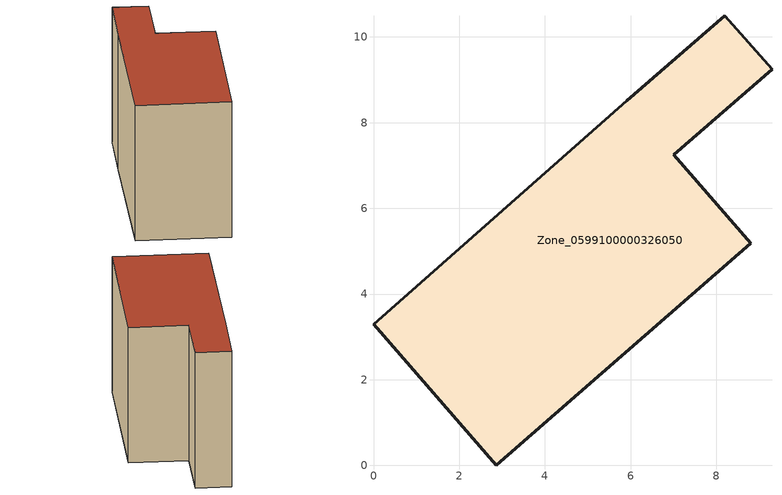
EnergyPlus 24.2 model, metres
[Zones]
Zone_0599100000326050
 floor ground (C_G): 0,3.29 5.91,8.51 8.2,10.5 9.3,9.25 7.01,7.25 8.81,5.19 2.87,0 z0
 wall outside (C_F): 5.91,8.51 0,3.29 2.87,0 8.81,5.19 7.01,7.25 9.3,9.25 8.2,10.5 5.91,8.51 z0:6.68
 roof outside (C_R): 8.2,10.5 5.91,8.51 0,3.29 2.87,0 8.81,5.19 7.01,7.25 9.3,9.25 z6.68
[BUILDING]
Pand.0599100000326050: North Axis=0; Terrain=City; Loads Convergence Tolerance Value=0.04; Temperature Convergence Tolerance Value=0.4; Solar Distribution=FullExterior; Maximum Number of Warmup Days=25; Minimum Number of Warmup Days=1
[Site:Location]
Rotterdam.The.Hague.AP_ZH_NLD Design_Conditions: Latitude=51.96; Longitude=4.45; Time Zone=1; Elevation=-4.5
[SITE:GROUNDTEMPERATURE:BUILDINGSURFACE]
18, 18, 18, 18, 18, 18, 18, 18, 18, 18, 18, 18
[MATERIAL] Thermal Absorptance=0.9; Solar Absorptance=0.7; Visible Absorptance=0.7
Name | Roughness | Thickness | Conductivity | Density | Specific Heat
G.TI.1946 | MediumSmooth | 0.15 | 1 | 540 | 1210
F.TI.1946 | Rough | 0.3 | 0.857143 | 1920 | 840
R.TI.1946 | MediumRough | 0.2 | 0.1 | 1500 | 1000
[CONSTRUCTION]
C_G: G.TI.1946
C_F: F.TI.1946
C_R: R.TI.1946
[ZONE]
Zone_0599100000326050: Type=1; Multiplier=1; Ceiling Height=Autocalculate; Volume=Autocalculate; Floor Area=autocalculate; Part of Total Floor Area=Yes
[ZONEINFILTRATION:DESIGNFLOWRATE]
Infil_Zone_0599100000326050: Zone or ZoneList or Space or SpaceList=Zone_0599100000326050; Schedule=AlwaysOn; Design Flow Rate Calculation Method=Flow/Area; Flow Rate per Floor Area=0.003; Constant Term Coefficient=1; Temperature Term Coefficient=0; Velocity Term Coefficient=0; Velocity Squared Term Coefficient=0
[HVACTEMPLATE:ZONE:IDEALLOADSAIRSYSTEM]
Zone_0599100000326050: Maximum Heating Supply Air Temperature=50; Minimum Cooling Supply Air Temperature=13; Maximum Heating Supply Air Humidity Ratio=0.0156; Minimum Cooling Supply Air Humidity Ratio=0.0077; Heating Limit=NoLimit; Cooling Limit=NoLimit; Dehumidification Control Type=ConstantSensibleHeatRatio; Cooling Sensible Heat Ratio=0.7; Dehumidification Setpoint=60; Humidification Control Type=None; Humidification Setpoint=30; Outdoor Air Method=None; Outdoor Air Flow Rate per Person=0.00944; Outdoor Air Flow Rate per Zone Floor Area=0; Outdoor Air Flow Rate per Zone=0; Demand Controlled Ventilation Type=None; Outdoor Air Economizer Type=NoEconomizer; Heat Recovery Type=None; Sensible Heat Recovery Effectiveness=0.7; Latent Heat Recovery Effectiveness=0.65
[ZONECONTROL:THERMOSTAT]
ThermostatControl_Zone_0599100000326050: Zone or ZoneList=Zone_0599100000326050; Control Type Schedule=DualSetpointControlType; Control 1=Thermostat_Zone_0599100000326050; Temperature Difference Between Cutout And Setpoint=0
[THERMOSTATSETPOINT:DUALSETPOINT]
Thermostat_Zone_0599100000326050: Heating Setpoint Temperature Schedule=HeatingSetpoint_Zone_0599100000326050; Cooling Setpoint Temperature Schedule=CoolingSetpoint_Zone_0599100000326050
[SCHEDULE:COMPACT]
HeatingSetpoint_Zone_0599100000326050: Through: 12/31, For: AllDays, Until: 24:00, 21
CoolingSetpoint_Zone_0599100000326050: Through: 12/31, For: AllDays, Until: 24:00, 24
DualSetpointControlType: Through: 12/31, For: AllDays, Until: 24:00, 4
AlwaysOn: Through: 12/31, For: AllDays, Until: 24:00, 1
